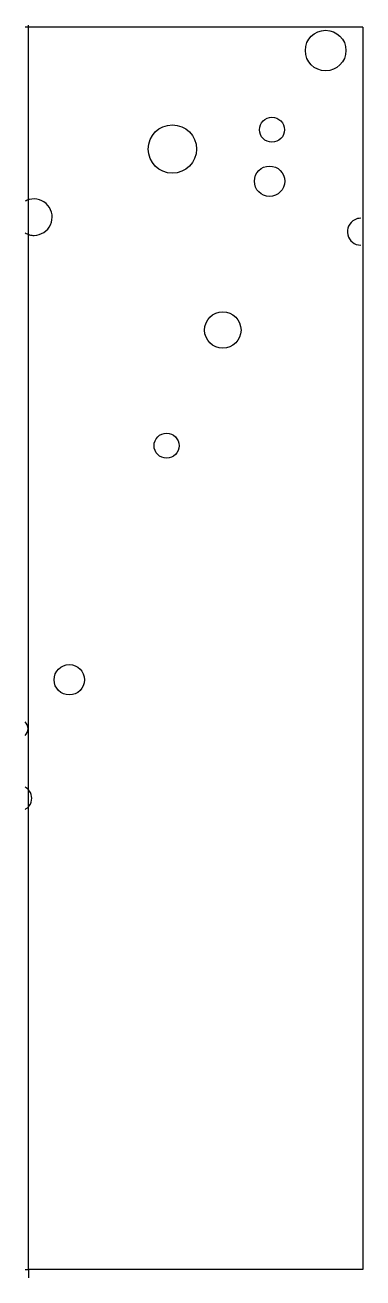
# Model space of a CAD drawing. Extents: x 13.03 to 13.31, y 0.54 to 1.57.
import ezdxf

# ---------------------------------------------------------------- set-up
doc = ezdxf.new("R2010")
doc.units = 0
doc.layers.add('LAYER1', color=7, linetype='CONTINUOUS')
doc.layers.add('LAYER12', color=5, linetype='CONTINUOUS')

msp = doc.modelspace()

# ---------------------------------------------------------------- linework, layer by layer
at = {"layer": 'LAYER1', "color": 7, "linetype": 'CONTINUOUS'}
for centre, radius in [((13.2749, 1.5464), 0.0167), ((13.2307, 1.4812), 0.0103), ((13.1487, 1.4653), 0.0199), ((13.2287, 1.4388), 0.0125), ((13.1902, 1.3162), 0.015), ((13.1439, 1.221), 0.0103), ((13.0638, 1.0282), 0.0125)]:
    msp.add_circle(centre, radius, dxfattribs=at)
for centre, radius, start, end in [((13.0347, 1.4092), 0.015, -89.3604, 104.9719), ((13.0347, 1.4092), 0.015, 104.9723, 119.1467), ((13.3039, 1.3972), 0.0111, 117.2133, -90.6178), ((13.3039, 1.3972), 0.0111, 90.6177, 117.211), ((13.0347, 1.4092), 0.0149, -119.148, -104.9731), ((13.0347, 1.4092), 0.015, -104.9723, -89.3604), ((13.0219, 0.9879), 0.0079, -46.0857, 46.1115), ((13.0226, 0.9306), 0.0103, 36.6961, 62.0174), ((13.0226, 0.9306), 0.0103, -36.6958, 36.6961), ((13.0226, 0.9306), 0.0103, -62.0162, -36.6947)]:
    msp.add_arc(centre, radius, start, end, dxfattribs=at)
at = {"layer": 'LAYER12', "color": 5, "linetype": 'CONTINUOUS'}
for points in [[(13.0308, 1.5657), (13.0274, 1.5657)], [(13.0302, 1.567), (13.0302, 1.5674)], [(13.0302, 1.5635), (13.0302, 1.567)], [(13.0302, 1.5634), (13.0302, 1.5635)], [(13.0302, 0.5432), (13.0302, 1.5635)], [(13.0302, 1.5635), (13.0302, 1.5634)], [(13.3038, 1.5657), (13.0308, 1.5657)], [(13.3056, 1.5657), (13.3038, 1.5657)], [(13.3056, 1.5657), (13.3056, 1.5635)], [(13.3056, 1.5635), (13.3056, 0.5426)], [(13.0274, 0.5426), (13.0302, 0.5426)], [(13.0302, 0.5426), (13.0302, 0.5432)], [(13.0302, 0.5426), (13.0302, 0.5397)], [(13.0308, 0.5426), (13.0302, 0.5426)], [(13.0302, 0.5397), (13.0302, 0.5356)], [(13.0308, 0.5426), (13.0308, 0.5426)], [(13.3038, 0.5426), (13.0308, 0.5426)], [(13.3056, 0.5426), (13.3038, 0.5426)]]:
    msp.add_lwpolyline(points, dxfattribs=at)

doc.saveas('drawing.dxf')
